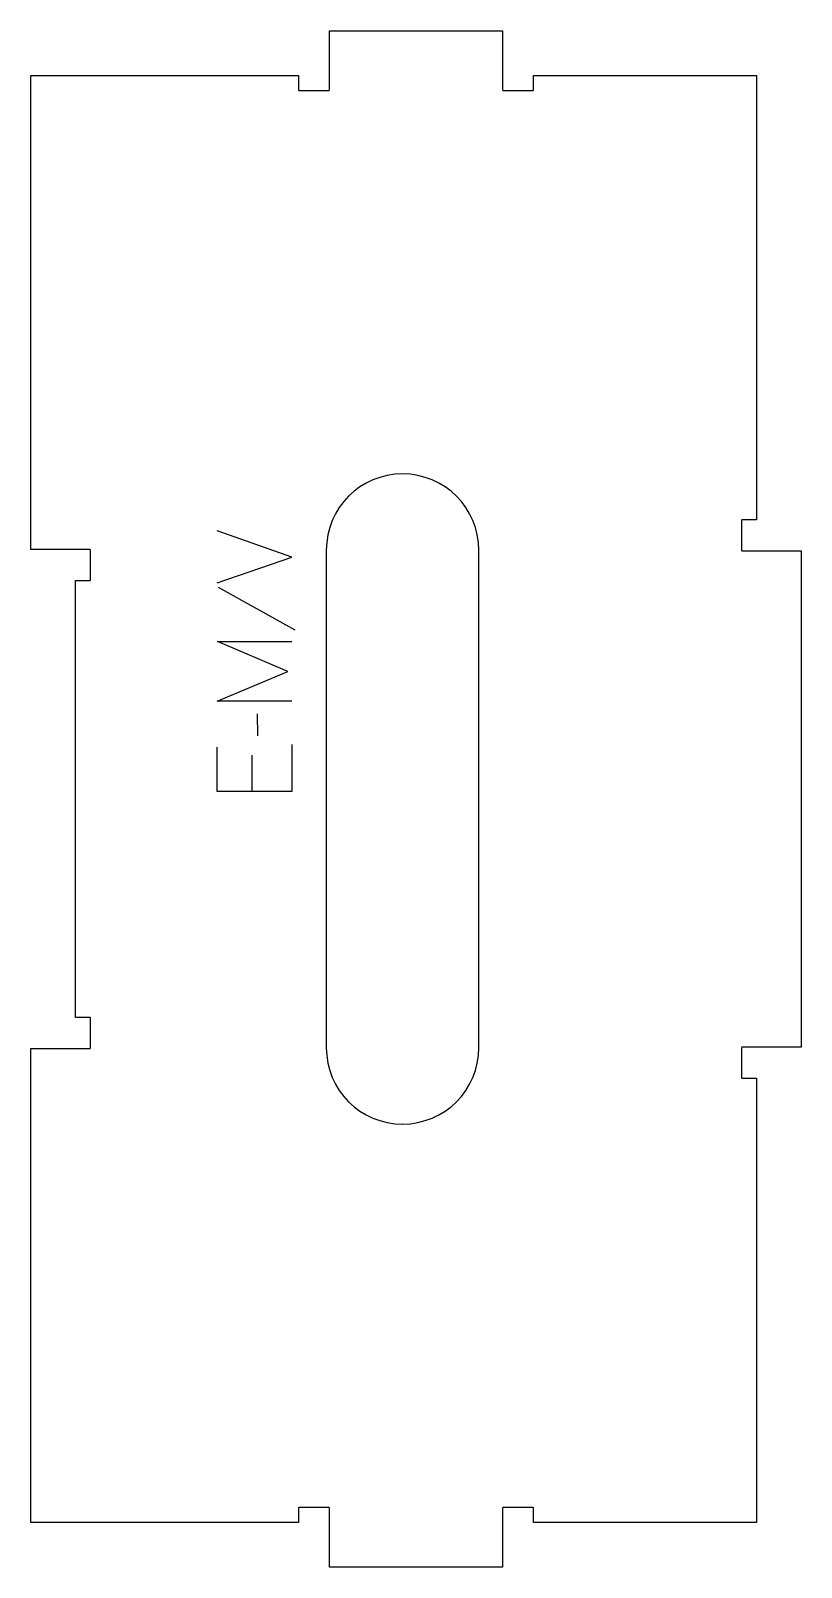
# Model space of a CAD drawing. Extents: x -152 to 158, y -309 to 309.
import ezdxf

# ---------------------------------------------------------------- set-up
doc = ezdxf.new("R2010")
doc.units = 0
for name, color, linetype in [('1_ANYTOOL_1MMDEEP_LABELS_S', 2, 'CONTINUOUS'), ('3_ANYTOOL_CUTTHROUGH_INSID', 4, 'CONTINUOUS'), ('4_ANYTOOL_CUTTHROUGH_OUTSI', 5, 'CONTINUOUS')]:
    doc.layers.add(name, color=color, linetype=linetype)

msp = doc.modelspace()

# ---------------------------------------------------------------- linework, layer by layer
at = {"layer": '1_ANYTOOL_1MMDEEP_LABELS_S'}
for p, q in [((-76.67, 85.16), (-45.9, 67.97)), ((-61.03, 34.16), (-60.95, 25.37)), ((-63.22, 17.66), (-63.22, 3))]:
    msp.add_line(p, q, dxfattribs=at)
for points in [[(-77.15, 86.87), (-47.15, 97.24), (-77.15, 107.79)], [(-47.15, 39.3), (-77.15, 39.3), (-48.77, 51.3), (-77.02, 63.3), (-47.15, 63.3)], [(-47.15, 21.94), (-47.15, 3), (-77.15, 3), (-77.15, 20.83)]]:
    msp.add_lwpolyline(points, dxfattribs=at)
at = {"layer": '3_ANYTOOL_CUTTHROUGH_INSID'}
msp.add_lwpolyline([(28.03, -100), (28.03, 100, 1), (-33.26, 100), (-33.26, -100, 1)], format="xyb", close=True, dxfattribs=at)
at = {"layer": '4_ANYTOOL_CUTTHROUGH_OUTSI'}
msp.add_lwpolyline([(-133.97, -87.75), (-133.97, 87.75), (-128.22, 87.75, 0.414214), (-127.97, 88), (-127.97, 100, 0.414214), (-128.22, 100.25), (-151.97, 100.25), (-151.97, 290.75), (-44.47, 290.75), (-44.47, 285, 0.414214), (-44.22, 284.75), (-32.22, 284.75, 0.414214), (-31.97, 285), (-31.97, 308.75), (37.53, 308.75), (37.53, 285, 0.414214), (37.78, 284.75), (49.78, 284.75, 0.414214), (50.03, 285), (50.03, 290.75), (139.53, 290.75), (139.53, 112.25), (133.78, 112.25, 0.414214), (133.53, 112), (133.53, 100, 0.414214), (133.78, 99.75), (157.53, 99.75), (157.53, -99.75), (133.78, -99.75, 0.414214), (133.53, -100), (133.53, -112, 0.414214), (133.78, -112.25), (139.53, -112.25), (139.53, -290.75), (50.03, -290.75), (50.03, -285, 0.414214), (49.78, -284.75), (37.78, -284.75, 0.414214), (37.53, -285), (37.53, -308.75), (-31.97, -308.75), (-31.97, -285, 0.414214), (-32.22, -284.75), (-44.22, -284.75, 0.414214), (-44.47, -285), (-44.47, -290.75), (-151.97, -290.75), (-151.97, -100.25), (-128.22, -100.25, 0.414214), (-127.97, -100), (-127.97, -88, 0.414214), (-128.22, -87.75)], format="xyb", close=True, dxfattribs=at)

doc.saveas('drawing.dxf')
